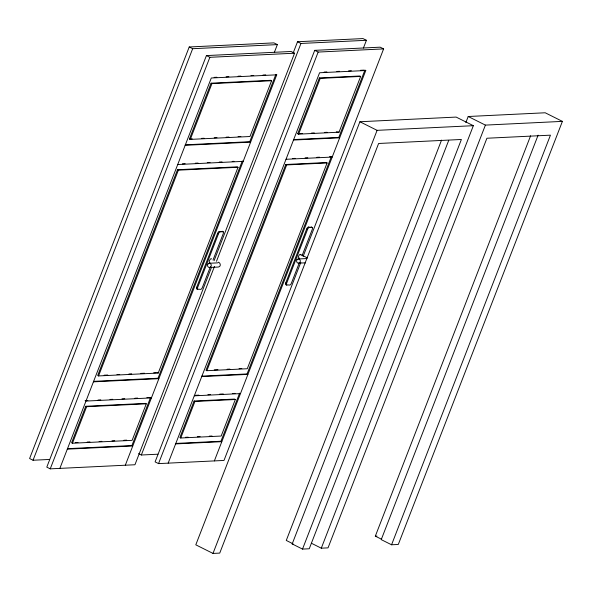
<?xml version="1.0" encoding="UTF-8"?>
<svg xmlns="http://www.w3.org/2000/svg" width="592" height="592" viewBox="0 0 592 592"><rect width="100%" height="100%" fill="white"/><g stroke="black" fill="none" stroke-linecap="round" stroke-linejoin="round"><path stroke-width="0.89" d="M209.612 267.466L218.293 267.044C221.193 266.822 220.779 262.789 218.293 262.182M274.362 52.355L277.367 44.607L273.926 42.883L189.225 46.983L29.6 458.526L33.041 460.243L49.61 459.444M33.041 460.243L192.666 48.707L277.367 44.607M214.082 260.702L294.564 53.206L291.123 51.489L206.423 55.581L46.798 467.125L50.239 468.849L134.939 464.75L211.411 267.584M50.239 468.849L209.864 57.306L294.564 53.206M59.859 468.383L211.285 77.996L276.738 74.829L125.312 465.216M85.759 406.275L71.588 442.809L72.446 443.238L132.12 440.352L146.298 403.818L145.432 403.381L85.759 406.275L86.617 406.704L146.298 403.818M177.504 169.734L97.695 375.506L98.553 375.935L158.227 373.049L238.043 167.277L237.185 166.848L177.504 169.734L178.37 170.163L238.043 167.277M189.44 138.965L211.07 83.191L270.751 80.305L271.61 80.734L249.979 136.508L190.298 139.394L189.44 138.965L192.193 138.831M72.446 443.238L86.617 406.704M98.553 375.935L178.37 170.163M190.298 139.394L211.936 83.62L271.61 80.734M67.384 448.677L131.912 445.554L150.56 397.476L151.419 397.905L85.966 401.073M93.492 381.366L158.02 378.244L242.306 160.935M185.237 144.825L249.765 141.703L275.872 74.4L276.738 74.829M210.345 266.896L202.39 287.409A2.109 0.858 -63.4 0 1 200.681 289.377L196.936 289.088A2.109 0.858 -63.4 0 1 196.714 287.209L217.604 233.366A2.072 0.851 -63.4 0 1 219.314 231.398L223.058 231.687A2.072 0.851 -63.4 0 1 223.273 233.559L213.002 260.058M197.795 289.518A2.109 0.858 -63.4 0 1 197.58 287.645L218.463 233.796A2.072 0.851 -63.4 0 1 220.172 231.827L223.058 231.687M293.188 52.932L297.524 41.743L362.977 38.576L366.418 40.293L363.414 48.048M138.587 453.627L141.34 455.004L214.474 266.452M216.48 261.287L300.965 43.46L366.418 40.293M303.134 256.388L383.616 48.899L380.175 47.175L314.722 50.342L155.097 461.886L158.538 463.61L223.991 460.443L300.795 262.419M158.538 463.61L318.163 52.066L383.616 48.899M168.165 463.144L319.584 72.757L365.782 70.515L214.363 460.902M194.058 401.036L179.887 437.569L180.745 437.999L221.171 436.045L235.342 399.504L234.484 399.075L194.058 401.036L194.916 401.465L235.342 399.504M285.81 164.495L205.994 370.259L206.852 370.696L247.278 368.735L327.095 162.963L326.229 162.534L285.81 164.495L286.669 164.924L327.095 162.963M297.739 133.725L319.377 77.952L359.795 75.998L360.661 76.427L339.024 132.194L298.605 134.155L297.739 133.725L302.334 133.503M180.745 437.999L194.916 401.465M206.852 370.696L286.669 164.924M298.605 134.155L320.235 78.381L360.661 76.427M175.669 443.438L220.964 441.247L239.612 393.169M201.776 376.127L247.071 373.937L331.357 156.628L332.216 157.058L286.017 159.292M293.521 139.586L338.816 137.396L364.924 70.085L365.782 70.515M299.397 262.589L291.442 283.102A2.109 0.858 -63.4 0 1 289.732 285.07L285.98 284.782A2.109 0.858 -63.4 0 1 285.766 282.902L306.649 229.06A2.072 0.851 -63.4 0 1 308.358 227.084L312.11 227.38A2.072 0.851 -63.4 0 1 312.324 229.252L302.046 255.751M286.846 285.211A2.109 0.858 -63.4 0 1 286.624 283.331L307.514 229.489A2.072 0.851 -63.4 0 1 309.224 227.52L312.11 227.38M302.512 549.095L309.246 548.769L473.348 125.689L456.151 117.083L359.899 121.745L195.797 544.825L212.994 553.424L219.736 553.098L378.614 143.479L461.39 139.475L302.512 549.095L292.189 543.93L448.729 140.348M212.994 553.424L377.097 130.344L473.348 125.689M441.558 140.097L286.276 540.444L292.389 543.5M465.86 122.537L468.198 116.506L545.202 112.776L562.4 121.375L398.298 544.455L391.564 544.781L381.241 539.623L538.113 135.176M311.466 543.271L321.293 548.185L485.396 125.104L562.4 121.375M381.44 539.194L375.328 536.137L530.61 135.79M391.564 544.781L550.442 135.168L486.913 138.239L328.035 547.859L321.293 548.185M214.112 77.382L216.879 77.249M226.092 76.805L228.86 76.671M238.08 76.227L240.848 76.094M250.986 75.598L253.753 75.465M262.966 75.021L265.734 74.888M324.157 72.061L326.873 71.928M336.841 71.447L339.556 71.314M348.621 70.877L351.337 70.744M360.395 70.307L364.021 70.13M201.376 138.387L204.129 138.254M214.23 137.766L216.983 137.633M226.166 137.189L228.919 137.055M238.102 136.611L240.855 136.478M311.525 133.052L314.278 132.919M324.386 132.43L327.139 132.297M336.33 131.853L339.024 132.194M185.178 145.299L250.631 142.132L249.765 141.703M293.477 140.06L339.675 137.825L338.816 137.396M182.388 163.836L185.155 163.703M195.293 163.207L198.061 163.074M207.281 162.63L210.042 162.497M219.262 162.053L222.03 161.919M232.168 161.424L234.01 161.335M292.404 158.508L295.119 158.382M305.087 157.901L307.803 157.768M316.861 157.331L319.584 157.198M329.544 156.717L331.357 156.628M177.718 164.532L243.171 161.364M209.183 263.27L217.834 262.855M298.235 258.963L306.885 258.549M298.664 263.159L305.605 262.818M104.118 375.195L107.796 375.017M116.972 374.573L119.725 374.44M128.908 373.996L131.661 373.863M140.844 373.411L144.515 373.234M153.698 372.79L156.451 372.657M214.26 369.859L217.937 369.682M227.128 369.238L229.881 369.105M239.072 368.661L241.825 368.527M93.425 381.84L158.878 378.673L158.02 378.244M201.731 376.601L247.93 374.366L247.071 373.937M85.107 400.643L87.875 400.51M98.013 400.022L100.781 399.881M110.001 399.437L112.761 399.304M121.982 398.86L124.749 398.727M134.887 398.231L137.655 398.098M146.875 397.654L149.635 397.521M195.219 395.315L198.845 395.138M207.903 394.701L210.619 394.568M219.684 394.131L223.302 393.954M232.36 393.517L235.083 393.384M194.272 395.833L240.47 393.599M75.258 442.631L78.011 442.498M87.194 442.054L89.947 441.921M99.13 441.477L101.883 441.343M111.984 440.855L114.737 440.722M123.92 440.278L126.673 440.145M185.4 437.303L188.152 437.17M197.343 436.726L200.096 436.593M209.287 436.149L212.047 436.015M67.318 449.15L132.771 445.983L131.912 445.554M175.624 443.911L221.822 441.676L220.964 441.247M141.34 455.004L157.931 454.205M375.328 536.137L376.978 536.056M292.189 543.93L293.158 543.885M468.198 116.506L485.396 125.104M297.524 41.743L300.965 43.46M314.722 50.342L318.163 52.066M319.377 77.952L320.235 78.381M359.899 121.745L377.097 130.344M189.225 46.983L192.666 48.707M206.423 55.581L209.864 57.306M211.07 83.191L211.936 83.62M308.358 227.084L309.224 227.52M306.649 229.06L307.514 229.489M300.447 254.427L307.337 257.875M219.314 231.398L220.172 231.827M217.604 233.366L218.463 233.796M285.766 282.902L286.624 283.331M196.714 287.209L197.58 287.645M157.368 372.612L158.227 373.049M311.251 226.951A2.072 0.851 -63.4 0 1 311.725 227.654M299.308 257.934A2.109 0.858 -63.4 0 1 298.257 257.431A2.109 0.858 -63.4 0 1 299.426 254.849A2.109 0.858 -63.4 0 1 300.684 254.9M222.2 231.257A2.072 0.851 -63.4 0 1 222.666 231.775M209.953 262.448A2.109 0.858 -63.4 0 1 209.568 260.399A2.109 0.858 -63.4 0 1 211.551 258.911M296.984 259.733A2.109 1.872 87.2 0 0 298.176 263.137A2.109 1.872 87.2 0 0 300.196 260.31A2.109 1.872 87.2 0 0 296.984 259.733M207.933 264.039A2.109 1.872 87.2 0 0 209.124 267.451A2.109 1.872 87.2 0 0 211.144 264.617A2.109 1.872 87.2 0 0 207.933 264.039"/></g></svg>
